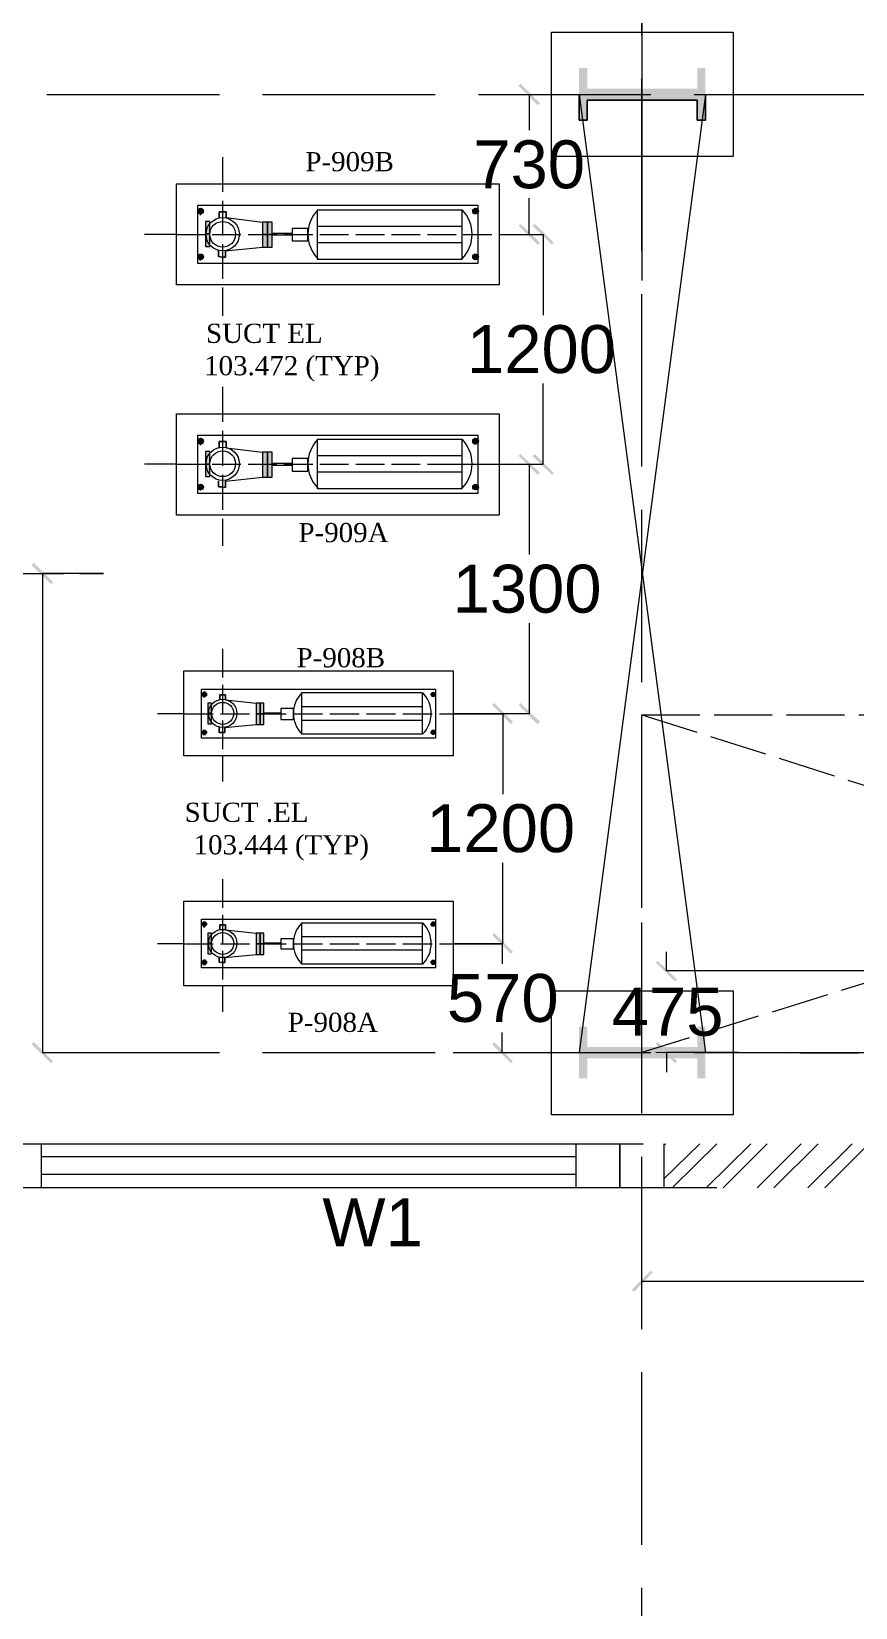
# Model space of a CAD drawing. Header units: inches. Extents: x 2602 to 127694, y 109 to 91908.
# Drawn here: x 14124 to 18421, y 23780 to 32002 of the extents above; entities that cross this region are included whole.
import ezdxf

# ---------------------------------------------------------------- set-up
doc = ezdxf.new("R2010")
doc.units = ezdxf.units.IN
doc.header["$MEASUREMENT"] = 0
doc.linetypes.add('PDF_IMPORT', pattern=[1, 0.8, -0.2])
doc.layers.add('PDF_Geometry', color=7, linetype='Continuous')
doc.layers.add('PDF_Solid Fills', color=7, linetype='Continuous', true_color=0x724639)
doc.layers.add('PDF_Text', color=230, linetype='Continuous', true_color=0xff007f)
doc.styles.add('PDF Arial', font='arial.ttf')
doc.styles.add('PDF Times New Roman', font='times.ttf')

msp = doc.modelspace()

# ---------------------------------------------------------------- hatches: boundary and pattern name
at = {"layer": 'PDF_Solid Fills', "transparency": 33554559}
for color, points in [(256, [(17638.5, 31539.8), (17638.5, 31812.1), (17595.9, 31812.1), (17595.9, 31703.8), (17021.8, 31703.8), (17021.8, 31812.1), (16979.2, 31812.1), (16979.2, 31539.8), (17021.8, 31539.8), (17021.8, 31644.8), (17595.9, 31644.8), (17595.9, 31539.8)]), (1, [(15011.1, 31077.3), (15001.3, 31077.3), (14998, 31074), (14994.7, 31074), (14994.7, 31070.7), (14991.4, 31070.7), (14991.4, 31057.6), (14994.7, 31054.3), (14994.7, 31051.1), (14998, 31051.1), (15001.3, 31047.8), (15011.1, 31047.8), (15017.7, 31054.3), (15017.7, 31057.6), (15020.9, 31057.6), (15020.9, 31067.5)]), (1, [(16441.2, 31077.3), (16431.4, 31077.3), (16421.6, 31067.5), (16421.6, 31057.6), (16424.8, 31057.6), (16424.8, 31054.3), (16431.4, 31047.8), (16441.2, 31047.8), (16444.5, 31051.1), (16447.8, 31051.1), (16447.8, 31054.3), (16451.1, 31057.6), (16451.1, 31070.7), (16447.8, 31070.7), (16447.8, 31074), (16444.5, 31074)]), (1, [(15011.1, 30841.1), (15001.3, 30841.1), (14998, 30837.8), (14994.7, 30837.8), (14994.7, 30834.6), (14991.4, 30831.3), (14991.4, 30818.2), (14998, 30811.6), (15014.4, 30811.6), (15014.4, 30814.9), (15017.7, 30814.9), (15017.7, 30818.2), (15020.9, 30821.4), (15020.9, 30831.3), (15017.7, 30831.3), (15017.7, 30834.6)]), (1, [(16441.2, 30841.1), (16431.4, 30841.1), (16424.8, 30834.6), (16424.8, 30831.3), (16421.6, 30831.3), (16421.6, 30821.4), (16424.8, 30818.2), (16424.8, 30814.9), (16428.1, 30814.9), (16428.1, 30811.6), (16444.5, 30811.6), (16451.1, 30818.2), (16451.1, 30831.3), (16447.8, 30834.6), (16447.8, 30837.8), (16444.5, 30837.8)]), (1, [(15014.4, 29876.8), (14998, 29876.8), (14991.4, 29870.2), (14991.4, 29857.1), (14994.7, 29853.8), (14994.7, 29850.5), (14998, 29850.5), (15001.3, 29847.2), (15011.1, 29847.2), (15017.7, 29853.8), (15017.7, 29857.1), (15020.9, 29857.1), (15020.9, 29866.9), (15017.7, 29870.2), (15017.7, 29873.5), (15014.4, 29873.5)]), (1, [(16444.5, 29876.8), (16428.1, 29876.8), (16428.1, 29873.5), (16424.8, 29873.5), (16424.8, 29870.2), (16421.6, 29866.9), (16421.6, 29857.1), (16424.8, 29857.1), (16424.8, 29853.8), (16431.4, 29847.2), (16441.2, 29847.2), (16444.5, 29850.5), (16447.8, 29850.5), (16447.8, 29853.8), (16451.1, 29857.1), (16451.1, 29870.2)]), (1, [(15011.1, 29640.6), (15001.3, 29640.6), (14998, 29637.3), (14994.7, 29637.3), (14994.7, 29634), (14991.4, 29630.7), (14991.4, 29617.6), (14994.7, 29617.6), (14994.7, 29614.3), (14998, 29614.3), (15001.3, 29611.1), (15011.1, 29611.1), (15020.9, 29620.9), (15020.9, 29630.7), (15017.7, 29630.7), (15017.7, 29634)]), (1, [(16441.2, 29640.6), (16431.4, 29640.6), (16424.8, 29634), (16424.8, 29630.7), (16421.6, 29630.7), (16421.6, 29620.9), (16431.4, 29611.1), (16441.2, 29611.1), (16444.5, 29614.3), (16447.8, 29614.3), (16447.8, 29617.6), (16451.1, 29617.6), (16451.1, 29630.7), (16447.8, 29634), (16447.8, 29637.3), (16444.5, 29637.3)]), (1, [(15030.8, 28554.9), (15017.7, 28554.9), (15017.7, 28551.6), (15014.4, 28551.6), (15014.4, 28548.3), (15011.1, 28545), (15011.1, 28538.5), (15014.4, 28538.5), (15014.4, 28535.2), (15017.7, 28535.2), (15017.7, 28531.9), (15030.8, 28531.9), (15037.3, 28538.5), (15037.3, 28548.3)]), (1, [(16224.7, 28554.9), (16211.6, 28554.9), (16205.1, 28548.3), (16205.1, 28538.5), (16211.6, 28531.9), (16224.7, 28531.9), (16224.7, 28535.2), (16228, 28535.2), (16228, 28538.5), (16231.3, 28538.5), (16231.3, 28545), (16228, 28548.3), (16228, 28551.6), (16224.7, 28551.6)]), (1, [(15030.8, 28358), (15020.9, 28358), (15011.1, 28348.2), (15011.1, 28341.6), (15017.7, 28335.1), (15020.9, 28335.1), (15020.9, 28331.8), (15027.5, 28331.8), (15030.8, 28335.1), (15034.1, 28335.1), (15034.1, 28338.4), (15037.3, 28338.4), (15037.3, 28351.5), (15034.1, 28351.5), (15034.1, 28354.8), (15030.8, 28354.8)]), (1, [(16221.5, 28358), (16211.6, 28358), (16211.6, 28354.8), (16208.3, 28354.8), (16208.3, 28351.5), (16205.1, 28351.5), (16205.1, 28338.4), (16208.3, 28338.4), (16208.3, 28335.1), (16211.6, 28335.1), (16214.9, 28331.8), (16221.5, 28331.8), (16221.5, 28335.1), (16224.7, 28335.1), (16231.3, 28341.6), (16231.3, 28348.2)]), (1, [(15030.8, 27354.3), (15017.7, 27354.3), (15017.7, 27351), (15014.4, 27351), (15014.4, 27347.8), (15011.1, 27347.8), (15011.1, 27341.2), (15014.4, 27337.9), (15014.4, 27334.6), (15017.7, 27334.6), (15017.7, 27331.4), (15030.8, 27331.4), (15037.3, 27337.9), (15037.3, 27347.8)]), (1, [(16224.7, 27354.3), (16211.6, 27354.3), (16205.1, 27347.8), (16205.1, 27337.9), (16211.6, 27331.4), (16224.7, 27331.4), (16224.7, 27334.6), (16228, 27334.6), (16228, 27337.9), (16231.3, 27341.2), (16231.3, 27347.8), (16228, 27347.8), (16228, 27351), (16224.7, 27351)]), (1, [(15030.8, 27157.5), (15017.7, 27157.5), (15017.7, 27154.2), (15014.4, 27154.2), (15014.4, 27151), (15011.1, 27147.7), (15011.1, 27141.1), (15014.4, 27141.1), (15014.4, 27137.8), (15017.7, 27134.6), (15020.9, 27134.6), (15024.2, 27131.3), (15027.5, 27134.6), (15034.1, 27134.6), (15034.1, 27137.8), (15037.3, 27141.1), (15037.3, 27151)]), (1, [(16224.7, 27157.5), (16211.6, 27157.5), (16205.1, 27151), (16205.1, 27141.1), (16208.3, 27137.8), (16208.3, 27134.6), (16214.9, 27134.6), (16218.2, 27131.3), (16221.5, 27134.6), (16224.7, 27134.6), (16228, 27137.8), (16228, 27141.1), (16231.3, 27141.1), (16231.3, 27147.7), (16228, 27151), (16228, 27154.2), (16224.7, 27154.2)]), (256, [(17638.5, 26540.8), (17638.5, 26809.8), (17595.9, 26809.8), (17595.9, 26704.8), (17021.8, 26704.8), (17021.8, 26809.8), (16979.2, 26809.8), (16979.2, 26540.8), (17021.8, 26540.8), (17021.8, 26645.8), (17595.9, 26645.8), (17595.9, 26540.8)])]:
    msp.add_hatch(color=color, dxfattribs=at).paths.add_polyline_path(points)
at = {"layer": 'PDF_Solid Fills', "true_color": 0x00b8b8, "transparency": 33554559}
for points in [[(16762.7, 31618.5), (16775.8, 31628.4), (16674.1, 31730.1), (16664.3, 31720.2)], [(16674.1, 30998.6), (16664.3, 30988.7), (16762.7, 30890.3), (16775.8, 30900.2)], [(16838.1, 30890.3), (16848, 30900.2), (16749.6, 30998.6), (16736.5, 30988.7)], [(16762.7, 29689.8), (16775.8, 29699.6), (16674.1, 29798), (16664.3, 29788.2)], [(16749.6, 29798), (16736.5, 29788.2), (16838.1, 29689.8), (16848, 29699.6)], [(14227.1, 29119), (14237, 29128.9), (14135.3, 29230.6), (14125.4, 29217.5)], [(16624.9, 28387.6), (16634.8, 28400.7), (16536.4, 28499.1), (16526.5, 28489.3)], [(16674.1, 28499.1), (16664.3, 28489.3), (16762.7, 28387.6), (16775.8, 28400.7)], [(16634.8, 27200.2), (16536.4, 27298.6), (16526.5, 27288.7), (16624.9, 27190.3)], [(17389.2, 27154.2), (17379.4, 27144.4), (17481, 27046), (17490.9, 27055.8)], [(14135.3, 26731.1), (14125.4, 26718), (14227.1, 26619.6), (14237, 26629.4)], [(16536.4, 26731.1), (16526.5, 26718), (16624.9, 26619.6), (16634.8, 26629.4)], [(17481, 26619.6), (17490.9, 26629.4), (17389.2, 26731.1), (17379.4, 26718)], [(17363, 25527.3), (17353.1, 25537.1), (17254.7, 25438.7), (17264.6, 25425.6)]]:
    msp.add_hatch(color=132, dxfattribs=at).paths.add_polyline_path(points)
at = {"layer": 'PDF_Solid Fills', "true_color": 0xb85b5b, "transparency": 33554559}
for points in [[(15053.7, 31011.7), (15030.8, 31011.7), (15030.8, 30880.5), (15053.7, 30880.5)], [(15378.5, 31008.4), (15329.3, 31008.4), (15329.3, 30877.2), (15378.5, 30877.2)], [(15053.7, 29811.2), (15030.8, 29811.2), (15030.8, 29680), (15053.7, 29680)], [(15378.5, 29807.9), (15329.3, 29807.9), (15329.3, 29676.7), (15378.5, 29676.7)], [(15063.6, 28499.1), (15043.9, 28499.1), (15043.9, 28390.9), (15063.6, 28390.9)], [(15335.8, 28499.1), (15296.5, 28499.1), (15296.5, 28387.6), (15335.8, 28387.6)], [(15063.6, 27298.6), (15043.9, 27298.6), (15043.9, 27190.3), (15063.6, 27190.3)], [(15335.8, 27298.6), (15296.5, 27298.6), (15296.5, 27187), (15335.8, 27187)]]:
    msp.add_hatch(color=13, dxfattribs=at).paths.add_polyline_path(points)

# ---------------------------------------------------------------- linework, layer by layer
at = {"layer": 'PDF_Geometry', "color": 30, "linetype": 'PDF_IMPORT', "lineweight": 0, "ltscale": 1125.093782, "true_color": 0xff7f00}
for points in [[(17307.2, 17356.4), (17307.2, 83868.1), (17307.2, 77376.7)], [(11954, 31674.3), (103309.6, 31674.3)], [(11954, 26675.3), (103309.6, 26675.3)]]:
    msp.add_lwpolyline(points, dxfattribs=at)
at = {"layer": 'PDF_Geometry', "color": 12, "linetype": 'PDF_IMPORT', "lineweight": 0, "ltscale": 15816.91609, "true_color": 0xdd0000}
msp.add_lwpolyline([(33514.5, 25970.1), (10104, 25970.1), (10104, 77376.7)], dxfattribs=at)
at = {"layer": 'PDF_Geometry', "color": 132, "lineweight": 0, "true_color": 0x00b8b8}
for points in [[(18986.6, 30703.4), (18986.6, 32294.2), (17307.2, 32294.2), (17307.2, 30703.4)], [(16720.1, 31674.3), (16720.1, 31674.3)], [(16720.1, 31674.3), (16720.1, 31487.3)], [(16720.1, 31674.3), (16720.1, 31674.3)], [(16720.1, 30942.8), (16720.1, 31133.1)], [(16562.6, 30942.8), (16792.2, 30942.8), (16792.2, 30523)], [(16562.6, 30942.8), (16562.6, 30942.8)], [(16720.1, 30942.8), (16720.1, 30942.8)], [(16720.1, 30942.8), (16720.1, 30942.8)], [(17307.2, 30703.4), (17307.2, 30703.4)], [(16562.6, 29745.6), (16792.2, 29745.6), (16792.2, 30165.4)], [(16323.2, 29745.6), (16720.1, 29745.6), (16720.1, 29273.2)], [(16323.2, 29745.6), (16323.2, 29745.6)], [(16562.6, 29745.6), (16562.6, 29745.6)], [(16720.1, 29745.6), (16720.1, 29745.6)], [(16792.2, 29745.6), (16792.2, 29745.6)], [(14499.4, 29174.8), (14181.2, 29174.8), (14181.2, 27747.9), (14181.2, 26675.3), (14499.4, 26675.3)], [(16720.1, 28915.7), (16720.1, 28443.3), (16323.2, 28443.3), (16582.3, 28443.3), (16582.3, 28023.5)], [(16323.2, 28443.3), (16323.2, 28443.3)], [(16323.2, 28443.3), (16323.2, 28443.3)], [(16582.3, 27242.8), (16582.3, 27665.9)], [(16323.2, 27242.8), (16323.2, 27242.8)], [(16323.2, 27242.8), (16323.2, 27242.8)], [(16579, 27242.8), (16579, 27137.8)], [(16582.3, 27242.8), (16582.3, 27242.8)], [(60585.6, 27101.7), (17435.1, 27101.7), (17435.1, 27200.2)], [(17435.1, 27101.7), (17435.1, 27101.7)], [(16579, 26675.3), (16579, 26780.3)], [(16323.2, 26675.3), (16582.3, 26675.3)], [(16323.2, 26675.3), (16323.2, 26675.3)], [(16579, 26675.3), (16579, 26675.3)], [(17812.3, 26675.3), (17435.1, 26675.3), (17435.1, 26573.6)], [(17812.3, 26675.3), (17812.3, 26675.3)], [(20557.8, 26039), (20557.8, 25481.4), (17307.2, 25481.4), (17307.2, 26039)], [(17307.2, 26039), (17307.2, 26039)], [(17307.2, 25481.4), (17307.2, 25481.4)]]:
    msp.add_lwpolyline(points, dxfattribs=at)
at = {"layer": 'PDF_Geometry', "color": 17, "lineweight": 0, "true_color": 0x724639}
for points in [[(16834.9, 31999), (17782.8, 31999), (17782.8, 31349.6), (16834.9, 31349.6)], [(17307.2, 31644.8), (17595.9, 31644.8), (17595.9, 31539.8), (17638.5, 31539.8), (17638.5, 31674.3), (17638.5, 31539.8), (17595.9, 31539.8), (17595.9, 31644.8), (17307.2, 31644.8), (17021.8, 31644.8), (17021.8, 31539.8), (16979.2, 31539.8), (16979.2, 31674.3), (16979.2, 31539.8), (17021.8, 31539.8), (17021.8, 31644.8)], [(17307.2, 31644.8), (17595.9, 31644.8), (17595.9, 31539.8), (17638.5, 31539.8), (17638.5, 31674.3), (17638.5, 31539.8), (17595.9, 31539.8), (17595.9, 31644.8), (17307.2, 31644.8), (17021.8, 31644.8), (17021.8, 31539.8), (16979.2, 31539.8), (16979.2, 31674.3), (16979.2, 31539.8), (17021.8, 31539.8), (17021.8, 31644.8)], [(16834.9, 26996.8), (17782.8, 26996.8), (17782.8, 26350.6), (16834.9, 26350.6)]]:
    msp.add_lwpolyline(points, close=True, dxfattribs=at)
for points in [[(16979.2, 31674.3), (17638.5, 26675.3)], [(17638.5, 31674.3), (16979.2, 26675.3)]]:
    msp.add_lwpolyline(points, dxfattribs=at)
at = {"layer": 'PDF_Geometry', "linetype": 'PDF_IMPORT', "lineweight": 0, "ltscale": 226.330819}
msp.add_lwpolyline([(15119.3, 31346.3), (15119.3, 30519.7)], dxfattribs=at)
at = {"layer": 'PDF_Geometry', "color": 132, "lineweight": 0, "true_color": 0x00b8b8}
for points in [[(16562.6, 30942.8), (16562.6, 30680.4), (14879.9, 30680.4), (14879.9, 30942.8), (14879.9, 31208.5), (16562.6, 31208.5)], [(16451.1, 30942.8), (16451.1, 30791.9), (14991.4, 30791.9), (14991.4, 30942.8), (14991.4, 31097), (16451.1, 31097)], [(16562.6, 29745.6), (16562.6, 29479.9), (14879.9, 29479.9), (14879.9, 29745.6), (14879.9, 30008), (16562.6, 30008)], [(16451.1, 29745.6), (16451.1, 29591.4), (14991.4, 29591.4), (14991.4, 29745.6), (14991.4, 29896.4), (16451.1, 29896.4)], [(16323.2, 28443.3), (16323.2, 28223.6), (14919.2, 28223.6), (14919.2, 28443.3), (14919.2, 28666.4), (16323.2, 28666.4)], [(16231.3, 28443.3), (16231.3, 28315.4), (15011.1, 28315.4), (15011.1, 28443.3), (15011.1, 28571.3), (16231.3, 28571.3)], [(16323.2, 27242.8), (16323.2, 27023), (14919.2, 27023), (14919.2, 27242.8), (14919.2, 27465.8), (16323.2, 27465.8)], [(16231.3, 27242.8), (16231.3, 27118.1), (15011.1, 27118.1), (15011.1, 27242.8), (15011.1, 27370.7), (16231.3, 27370.7)], [(16582.3, 27242.8), (16323.2, 27242.8)]]:
    msp.add_lwpolyline(points, close=True, dxfattribs=at)
at = {"layer": 'PDF_Geometry', "color": 1, "lineweight": 0}
for points in [[(15007.8, 31047.8), (15001.3, 31047.8), (15007.8, 31047.8)], [(15007.8, 30811.6), (15001.3, 30811.6), (15007.8, 30811.6)], [(15007.8, 29847.2), (15001.3, 29847.2), (15007.8, 29847.2)], [(15007.8, 29611.1), (15001.3, 29611.1), (15007.8, 29611.1)], [(15037.3, 28545), (15011.1, 28545), (15037.3, 28545)], [(15030.8, 28554.9), (15020.9, 28554.9), (15030.8, 28554.9)], [(15027.5, 28531.9), (15020.9, 28531.9), (15027.5, 28531.9)], [(16231.3, 28545), (16205.1, 28545), (16231.3, 28545)], [(15037.3, 28344.9), (15011.1, 28344.9), (15037.3, 28344.9)], [(15030.8, 28335.1), (15017.7, 28335.1), (15030.8, 28335.1)], [(16231.3, 28344.9), (16205.1, 28344.9), (16231.3, 28344.9)], [(15037.3, 27341.2), (15011.1, 27341.2), (15037.3, 27341.2)], [(15030.8, 27354.3), (15020.9, 27354.3), (15030.8, 27354.3)], [(15027.5, 27331.4), (15020.9, 27331.4), (15027.5, 27331.4)], [(16231.3, 27341.2), (16205.1, 27341.2), (16231.3, 27341.2)], [(15037.3, 27147.7), (15011.1, 27147.7), (15037.3, 27147.7)], [(15030.8, 27134.6), (15017.7, 27134.6), (15030.8, 27134.6)], [(15030.8, 27157.5), (15020.9, 27157.5), (15030.8, 27157.5)], [(15027.5, 27134.6), (15020.9, 27134.6), (15027.5, 27134.6)], [(16231.3, 27147.7), (16205.1, 27147.7), (16231.3, 27147.7)]]:
    msp.add_lwpolyline(points, dxfattribs=at)
at = {"layer": 'PDF_Geometry', "color": 13, "lineweight": 0, "true_color": 0xb85b5b}
for points in [[(15030.8, 30946.1), (15030.8, 30880.5), (15053.7, 30880.5), (15053.7, 30946.1), (15053.7, 31011.7), (15030.8, 31011.7), (15030.8, 30942.8)], [(15329.3, 30942.8), (15329.3, 30877.2), (15355.5, 30877.2), (15355.5, 30942.8), (15355.5, 31008.4), (15329.3, 31008.4), (15329.3, 30939.5)], [(15355.5, 30942.8), (15355.5, 30877.2), (15378.5, 30877.2), (15378.5, 30942.8), (15378.5, 31008.4), (15355.5, 31008.4), (15355.5, 30939.5)], [(15053.7, 30946.1), (15030.8, 30946.1), (15053.7, 30946.1)], [(15355.5, 30942.8), (15329.3, 30942.8), (15355.5, 30942.8)], [(15378.5, 30942.8), (15355.5, 30942.8), (15378.5, 30942.8)], [(15030.8, 29745.6), (15030.8, 29680), (15053.7, 29680), (15053.7, 29745.6), (15053.7, 29811.2), (15030.8, 29811.2), (15030.8, 29742.3)], [(15329.3, 29745.6), (15329.3, 29676.7), (15355.5, 29676.7), (15355.5, 29742.3), (15355.5, 29807.9), (15329.3, 29807.9), (15329.3, 29739)], [(15355.5, 29745.6), (15355.5, 29676.7), (15378.5, 29676.7), (15378.5, 29742.3), (15378.5, 29807.9), (15355.5, 29807.9), (15355.5, 29739)], [(15053.7, 29745.6), (15030.8, 29745.6), (15053.7, 29745.6)], [(15043.9, 28446.6), (15043.9, 28390.9), (15063.6, 28390.9), (15063.6, 28446.6), (15063.6, 28499.1), (15043.9, 28499.1), (15043.9, 28443.3)], [(15296.5, 28443.3), (15296.5, 28387.6), (15316.1, 28387.6), (15316.1, 28443.3), (15316.1, 28499.1), (15296.5, 28499.1), (15296.5, 28440.1)], [(15316.1, 28443.3), (15316.1, 28387.6), (15335.8, 28387.6), (15335.8, 28443.3), (15335.8, 28499.1), (15316.1, 28499.1), (15316.1, 28440.1)], [(15063.6, 28446.6), (15043.9, 28446.6), (15063.6, 28446.6)], [(15316.1, 28443.3), (15296.5, 28443.3), (15316.1, 28443.3)], [(15335.8, 28443.3), (15316.1, 28443.3), (15335.8, 28443.3)], [(15043.9, 27246.1), (15043.9, 27190.3), (15063.6, 27190.3), (15063.6, 27246.1), (15063.6, 27298.6), (15043.9, 27298.6), (15043.9, 27242.8)], [(15063.6, 27246.1), (15043.9, 27246.1), (15063.6, 27246.1)], [(15316.1, 27242.8), (15296.5, 27242.8), (15316.1, 27242.8)], [(15335.8, 27242.8), (15316.1, 27242.8), (15335.8, 27242.8)]]:
    msp.add_lwpolyline(points, dxfattribs=at)
at = {"layer": 'PDF_Geometry', "color": 102, "lineweight": 0, "true_color": 0x00dd37}
for points in [[(15119.3, 31060.9), (15102.9, 31060.9), (15102.9, 31031.4), (15102.9, 31060.9)], [(15119.3, 31060.9), (15139, 31060.9), (15139, 31031.4), (15139, 31060.9)], [(16369.1, 30942.8), (16369.1, 31070.7), (15614.6, 31070.7), (15614.6, 30942.8), (15614.6, 30814.9), (16369.1, 30814.9)], [(15565.4, 30910), (15565.4, 30975.6), (15483.4, 30975.6), (15483.4, 30910)], [(15116.1, 30824.7), (15099.7, 30828), (15099.7, 30857.5), (15099.7, 30828)], [(15116.1, 30824.7), (15135.7, 30824.7), (15135.7, 30857.5), (15135.7, 30824.7)], [(15119.3, 29863.6), (15102.9, 29863.6), (15102.9, 29830.8), (15102.9, 29863.6)], [(15119.3, 29863.6), (15139, 29863.6), (15139, 29830.8), (15139, 29863.6)], [(16369.1, 29745.6), (16369.1, 29873.5), (15614.6, 29873.5), (15614.6, 29745.6), (15614.6, 29617.6), (16369.1, 29617.6)], [(15565.4, 29709.5), (15565.4, 29775.1), (15483.4, 29775.1), (15483.4, 29709.5)], [(15116.1, 29627.5), (15099.7, 29627.5), (15099.7, 29657), (15099.7, 29627.5)], [(15116.1, 29627.5), (15135.7, 29624.2), (15135.7, 29657), (15135.7, 29624.2)], [(15119.3, 28541.7), (15106.2, 28541.7), (15106.2, 28515.5), (15106.2, 28541.7)], [(15119.3, 28541.7), (15135.7, 28541.7), (15135.7, 28515.5), (15135.7, 28541.7)], [(16162.4, 28443.3), (16162.4, 28551.6), (15532.6, 28551.6), (15532.6, 28443.3), (15532.6, 28338.4), (16162.4, 28338.4)], [(15490, 28413.8), (15490, 28469.6), (15424.4, 28469.6), (15424.4, 28413.8)], [(15116.1, 28344.9), (15102.9, 28344.9), (15102.9, 28371.2), (15102.9, 28344.9)], [(15116.1, 28344.9), (15132.5, 28344.9), (15132.5, 28371.2), (15132.5, 28344.9)], [(15119.3, 27341.2), (15106.2, 27341.2), (15106.2, 27315), (15106.2, 27341.2)], [(15119.3, 27341.2), (15135.7, 27341.2), (15135.7, 27315), (15135.7, 27341.2)], [(16162.4, 27242.8), (16162.4, 27351), (15532.6, 27351), (15532.6, 27242.8), (15532.6, 27137.8), (16162.4, 27137.8)], [(15490, 27216.6), (15490, 27269), (15424.4, 27269), (15424.4, 27216.6)], [(15116.1, 27144.4), (15102.9, 27147.7), (15102.9, 27173.9), (15102.9, 27147.7)], [(15116.1, 27144.4), (15132.5, 27144.4), (15132.5, 27170.6), (15132.5, 27144.4)]]:
    msp.add_lwpolyline(points, close=True, dxfattribs=at)
at = {"layer": 'PDF_Geometry', "lineweight": 0}
for points in [[(15139, 31031.4), (15329.3, 31008.4)], [(14879.9, 30942.8), (14712.6, 30942.8)], [(15135.7, 30857.5), (15329.3, 30877.2)], [(15139, 29830.8), (15329.3, 29807.9)], [(14879.9, 29745.6), (14712.6, 29745.6)], [(15135.7, 29657), (15329.3, 29676.7)], [(15135.7, 28515.5), (15296.5, 28499.1)], [(14919.2, 28443.3), (14781.5, 28443.3)], [(15132.5, 28371.2), (15296.5, 28387.6)], [(15135.7, 27315), (15296.5, 27298.6)], [(14919.2, 27242.8), (14781.5, 27242.8)], [(15132.5, 27170.6), (15296.5, 27187)]]:
    msp.add_lwpolyline(points, dxfattribs=at)
at = {"layer": 'PDF_Geometry', "linetype": 'PDF_IMPORT', "lineweight": 0, "ltscale": 186.968938}
for points in [[(14879.9, 30942.8), (16693.8, 30942.8)], [(14879.9, 29745.6), (16720.1, 29745.6)], [(15119.3, 28781.2), (15119.3, 28089.1)], [(15119.3, 27580.7), (15119.3, 26888.5)]]:
    msp.add_lwpolyline(points, dxfattribs=at)
at = {"layer": 'PDF_Geometry', "color": 102, "lineweight": 0, "true_color": 0x00dd37}
for points in [[(15483.4, 30949.4), (15378.5, 30949.4)], [(15483.4, 30939.5), (15378.5, 30939.5)], [(16369.1, 30985.5), (15614.6, 30985.5)], [(16369.1, 30900.2), (15614.6, 30900.2)], [(16369.1, 29788.2), (15614.6, 29788.2)], [(15483.4, 29748.8), (15378.5, 29748.8)], [(15483.4, 29739), (15378.5, 29739)], [(16369.1, 29702.9), (15614.6, 29702.9)], [(16162.4, 28479.4), (15532.6, 28479.4)], [(15424.4, 28446.6), (15335.8, 28446.6)], [(15424.4, 28440.1), (15335.8, 28440.1)], [(16162.4, 28407.3), (15532.6, 28407.3)], [(15424.4, 27246.1), (15335.8, 27246.1)], [(15424.4, 27242.8), (15335.8, 27242.8)], [(16162.4, 27278.9), (15532.6, 27278.9)], [(16162.4, 27210), (15532.6, 27210)]]:
    msp.add_lwpolyline(points, dxfattribs=at)
at = {"layer": 'PDF_Geometry', "linetype": 'PDF_IMPORT', "lineweight": 0, "ltscale": 229.610976}
msp.add_lwpolyline([(15119.3, 30149), (15119.3, 29319.1)], dxfattribs=at)
at = {"layer": 'PDF_Geometry', "linetype": 'PDF_IMPORT', "lineweight": 0, "ltscale": 410.0196}
msp.add_lwpolyline([(10684.6, 29174.8), (14499.4, 29174.8)], dxfattribs=at)
at = {"layer": 'PDF_Geometry', "linetype": 'PDF_IMPORT', "lineweight": 0, "ltscale": 190.249094}
for points in [[(14919.2, 28443.3), (16444.5, 28443.3)], [(14919.2, 27242.8), (16405.2, 27242.8)]]:
    msp.add_lwpolyline(points, dxfattribs=at)
at = {"layer": 'PDF_Geometry', "linetype": 'PDF_IMPORT', "lineweight": 0, "ltscale": 377.218032}
msp.add_lwpolyline([(17307.2, 28436.8), (22962.2, 28436.8), (22962.2, 26649.1), (17307.2, 26675.3)], close=True, dxfattribs=at)
at = {"layer": 'PDF_Geometry', "linetype": 'PDF_IMPORT', "lineweight": 0, "ltscale": 375.517072}
msp.add_lwpolyline([(17307.2, 28436.8), (22962.2, 26649.1)], dxfattribs=at)
at = {"layer": 'PDF_Geometry', "linetype": 'PDF_IMPORT', "lineweight": 0, "ltscale": 377.659881}
msp.add_lwpolyline([(30309.7, 26645.8), (28613.9, 26649.1), (22962.2, 28436.8), (22962.2, 26675.3), (28613.9, 26649.1), (28613.9, 28436.8), (22962.2, 28436.8), (17307.2, 26675.3)], dxfattribs=at)
at = {"layer": 'PDF_Geometry', "color": 13, "lineweight": 0, "true_color": 0xb85b5b}
for points in [[(15296.5, 27242.8), (15296.5, 27187), (15316.1, 27187), (15316.1, 27242.8), (15316.1, 27298.6), (15296.5, 27298.6)], [(15316.1, 27242.8), (15316.1, 27187), (15335.8, 27187), (15335.8, 27242.8), (15335.8, 27298.6), (15316.1, 27298.6)]]:
    msp.add_lwpolyline(points, close=True, dxfattribs=at)
at = {"layer": 'PDF_Geometry', "color": 12, "linetype": 'PDF_IMPORT', "lineweight": 0, "ltscale": 8725.217088, "true_color": 0xdd0000}
msp.add_lwpolyline([(10333.6, 26199.7), (33514.5, 26199.7)], dxfattribs=at)
at = {"layer": 'PDF_Geometry', "color": 12, "lineweight": 0, "true_color": 0xdd0000}
for points in [[(14174.7, 26199.7), (14174.7, 25970.1)], [(16962.8, 26199.7), (16962.8, 25970.1)], [(17422, 26016), (17609, 26199.7)], [(17422, 26193.1), (17431.8, 26199.7)], [(17422, 26199.7), (17422, 25970.1)], [(17464.6, 25970.1), (17697.5, 26199.7)], [(17641.8, 25970.1), (17874.7, 26199.7)], [(17730.3, 25970.1), (17960, 26199.7)], [(17907.5, 25970.1), (18137.1, 26199.7)], [(17996, 25970.1), (18225.6, 26199.7)], [(18173.2, 25970.1), (18402.8, 26199.7)], [(18261.7, 25970.1), (18491.3, 26199.7)], [(16962.8, 26130.8), (14174.7, 26130.8)], [(16962.8, 26039), (14174.7, 26039)]]:
    msp.add_lwpolyline(points, dxfattribs=at)
msp.add_lwpolyline([(17192.4, 25970.1), (17192.4, 26199.7)], close=True, dxfattribs=at)
at = {"layer": 'PDF_Geometry', "color": 1, "lineweight": 0}
for centre, radius in [((15006.2, 31065.8), 14.8), ((16439.6, 31065.8), 14.8), ((15006.2, 30826.4), 14.8), ((16439.6, 30826.4), 14.8), ((15006.2, 29865.3), 14.8), ((16439.6, 29865.3), 14.8), ((15006.2, 29625.8), 14.8), ((16439.6, 29625.8), 14.8), ((15025.9, 28543.4), 11.5), ((16219.8, 28543.4), 11.5), ((15025.9, 28346.6), 11.5), ((16219.8, 28346.6), 11.5), ((15025.9, 27346.1), 11.5), ((16219.8, 27346.1), 11.5), ((15025.9, 27146), 11.5), ((16219.8, 27146), 11.5)]:
    msp.add_circle(centre, radius, dxfattribs=at)
at = {"layer": 'PDF_Geometry', "color": 102, "lineweight": 0, "true_color": 0x00dd37}
for centre, radius in [((15121, 30944.5), 86.9), ((15121, 30944.5), 67.2), ((15121, 29747.2), 86.9), ((15121, 29747.2), 67.2), ((15121, 28445), 73.8), ((15121, 28445), 57.4), ((15121, 27244.4), 73.8), ((15121, 27244.4), 57.4)]:
    msp.add_circle(centre, radius, dxfattribs=at)
for centre, radius, start, end in [((15750.8, 30944.5), 185.3, 136.39546, 223.60454), ((16236.2, 30944.5), 185.3, 316.39546, 43.60454), ((15750.8, 29747.2), 185.3, 136.39546, 223.60454), ((16236.2, 29747.2), 185.3, 316.39546, 43.60454), ((15645.8, 28445), 155.8, 136.39543, 223.60457), ((16052.5, 28445), 155.8, 316.39543, 43.60457), ((15645.8, 27244.4), 155.8, 136.39543, 223.60457), ((16052.5, 27244.4), 155.8, 316.39543, 43.60457)]:
    msp.add_arc(centre, radius, start, end, dxfattribs=at)

# ---------------------------------------------------------------- texts
at = {"layer": 'PDF_Text', "color": 132, "true_color": 0x00b8b8, "char_height": 249.99, "attachment_point": 7, "style": 'PDF Arial'}
for s, insert in [('730', (16428.1, 31181.1)), ('1200', (16395.3, 30216.9)), ('1300', (16319.9, 28967)), ('1200', (16182.1, 27717.4)), ('570', (16290.4, 26831.8)), ('475', (17149.8, 26759.6))]:
    msp.add_mtext(s, dxfattribs=dict(at, insert=insert))
at = {"layer": 'PDF_Text', "color": 32, "true_color": 0xdd6d00, "char_height": 100, "attachment_point": 7, "style": 'PDF Times New Roman'}
for s, insert in [('P-909B', (15552.3, 31272.1)), ('P-909A', (15516.2, 29336.8)), ('P-908B', (15506.4, 28684)), ('P-908A', (15460.5, 26781.6))]:
    msp.add_mtext(s, dxfattribs=dict(at, insert=insert))
at = {"layer": 'PDF_Text', "attachment_point": 7, "style": 'PDF Times New Roman'}
for s, insert, char_height in [('SUCT EL', (15034.1, 30376.3), 100), ('103.472 (TYP)', (15024.2, 30176.5), 99.997), ('SUCT .EL', (14922.5, 27876.8), 100), ('103.444 (TYP)', (14969.3, 27677), 99.997)]:
    msp.add_mtext(s, dxfattribs=dict(at, insert=insert, char_height=char_height))
at = {"layer": 'PDF_Text', "color": 32, "true_color": 0xb85b00, "insert": (15640.9, 25665), "char_height": 249.99, "attachment_point": 7, "style": 'PDF Arial'}
msp.add_mtext('W1', dxfattribs=at)

doc.saveas('drawing.dxf')
